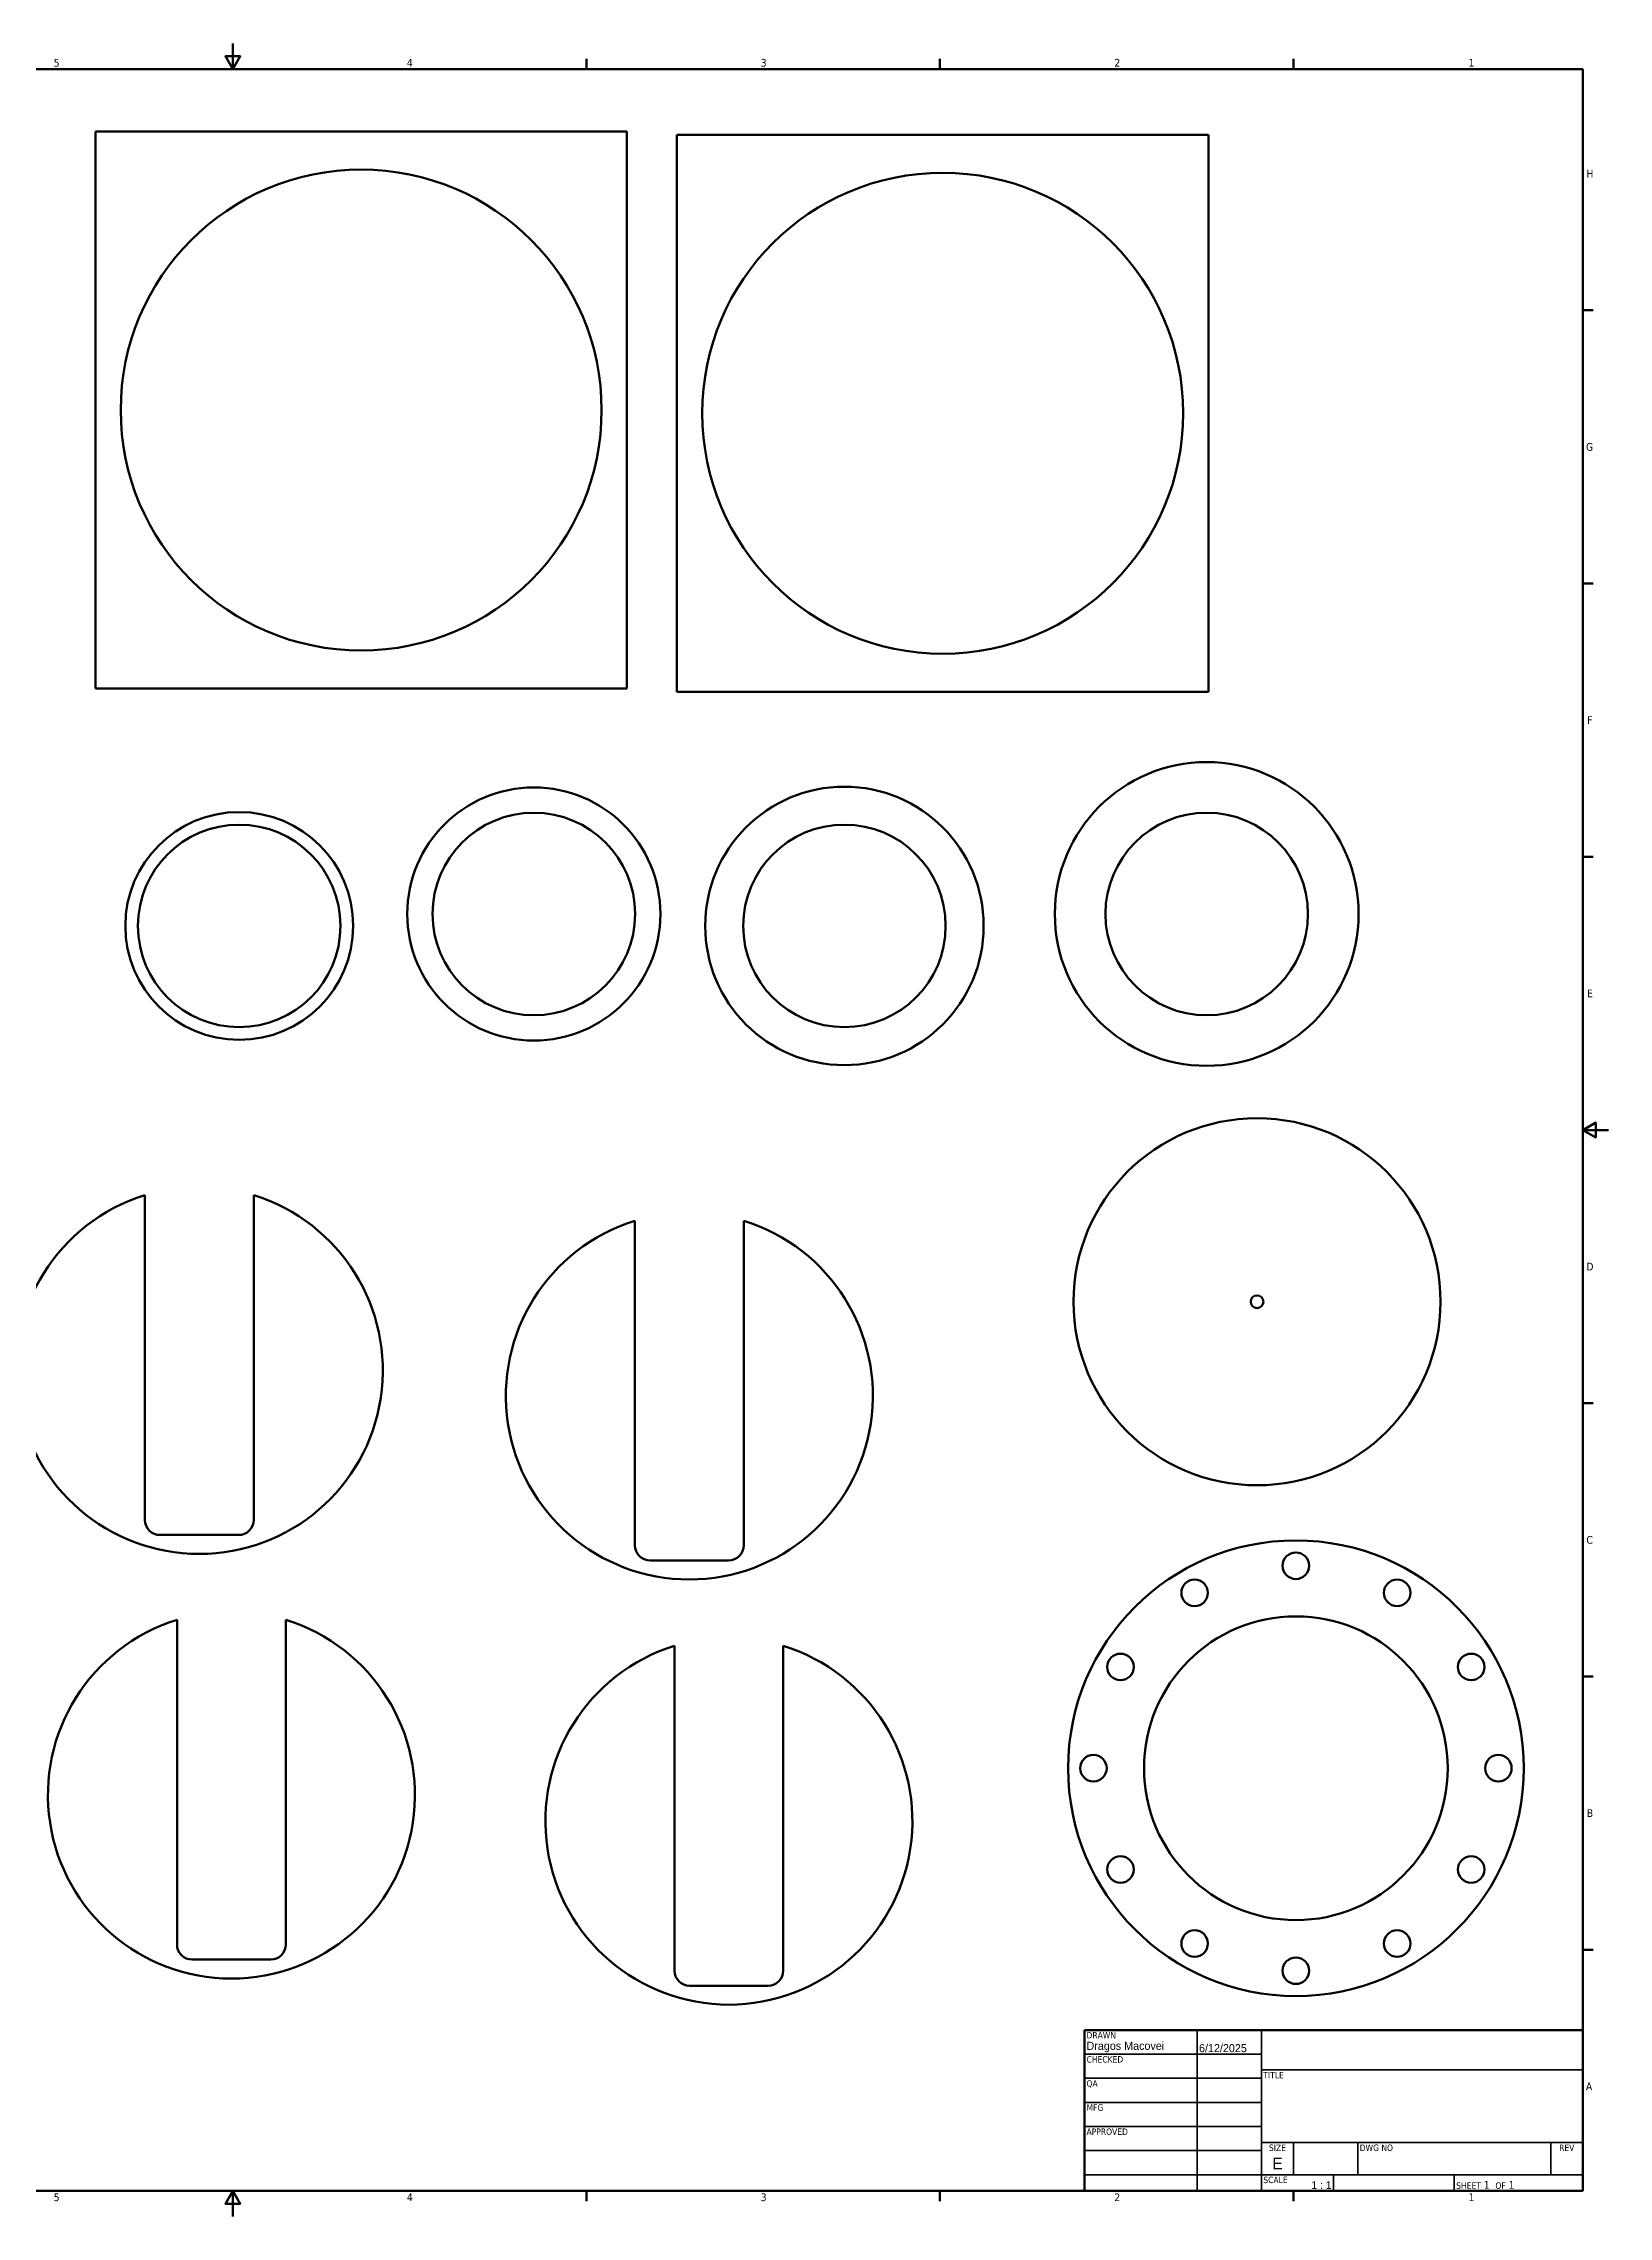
# Model space of a CAD drawing. Header units: millimetres. Extents: x 15 to 1102, y 3 to 861.
# Drawn here: x 484 to 1102, y 3 to 861 of the extents above; entities that cross this region are included whole.
import ezdxf
from ezdxf.enums import TextEntityAlignment as Align

# ---------------------------------------------------------------- set-up
doc = ezdxf.new("R2018")
doc.units = ezdxf.units.MM
for name, color, linetype, lineweight in [('Border (ANSI)', 7, 'Continuous', 70), ('Title (ANSI)', 7, 'Continuous', 50), ('Visible (ANSI)', 7, 'Continuous', 50)]:
    doc.layers.add(name, color=color, linetype=linetype, lineweight=lineweight)
doc.styles.add('Note Text (ANSI)', font='tahoma.ttf')
doc.styles.add('Text Style30', font='tahoma.ttf')
doc.styles.add('Text Style38', font='tahoma.ttf')
doc.styles.add('Text Style39', font='tahoma.ttf')

# ---------------------------------------------------------------- blocks, each defined once
blk = doc.blocks.new('Borders Default Border')
at = {"layer": 'Border (ANSI)'}
for p, q in [((698.5, 850.9), (698.5, 854.96)), ((838.2, 850.9), (838.2, 854.96)), ((977.9, 850.9), (977.9, 854.96)), ((1092.2, 755.65), (1096.26, 755.65)), ((1092.2, 647.7), (1096.26, 647.7)), ((1092.2, 539.75), (1096.26, 539.75)), ((1092.2, 323.85), (1096.26, 323.85)), ((1092.2, 215.9), (1096.26, 215.9)), ((1092.2, 107.95), (1096.26, 107.95)), ((698.5, 12.7), (698.5, 8.64)), ((838.2, 12.7), (838.2, 8.64)), ((977.9, 12.7), (977.9, 8.64))]:
    blk.add_line(p, q, dxfattribs=at)
at = {"layer": 'Border (ANSI)', "flags": 128}
for points in [[(558.8, 861.06), (558.8, 850.9), (555.87, 855.98), (561.73, 855.98), (558.8, 850.9)], [(25.4, 12.7), (25.4, 850.9), (1092.2, 850.9), (1092.2, 12.7), (25.4, 12.7)], [(1102.36, 431.8), (1092.2, 431.8), (1097.28, 434.73), (1097.28, 428.87), (1092.2, 431.8)], [(558.8, 2.54), (558.8, 12.7), (555.87, 7.62), (561.73, 7.62), (558.8, 12.7)]]:
    blk.add_lwpolyline(points, dxfattribs=at)
at = {"layer": 'Border (ANSI)', "char_height": 3.05, "attachment_point": 7, "style": 'Note Text (ANSI)'}
for s, insert in [('5', (488.06, 851.85)), ('4', (627.59, 851.92)), ('3', (767.4, 851.85)), ('2', (907.13, 851.92)), ('1', (1047.06, 851.92)), ('H', (1093.63, 808.1)), ('G', (1093.47, 700.09)), ('F', (1093.95, 592.2)), ('E', (1093.87, 484.25)), ('D', (1093.62, 376.3)), ('C', (1093.62, 268.3)), ('B', (1093.81, 160.4)), ('A', (1093.44, 52.45)), ('5', (488.06, 8.57)), ('4', (627.59, 8.64)), ('3', (767.4, 8.57)), ('2', (907.13, 8.64)), ('1', (1047.06, 8.64))]:
    blk.add_mtext(s, dxfattribs=dict(at, insert=insert))
blk = doc.blocks.new('Title Blocks ANSI - Large')
at = {"layer": 'Title (ANSI)'}
for p, q in [((127, 189.23), (127, 125.73)), ((323.85, 189.23), (127, 189.23)), ((323.85, 125.73), (323.85, 189.23)), ((127, 125.73), (323.85, 125.73))]:
    blk.add_line(p, q, dxfattribs=at)
at = {"layer": 'Title (ANSI)', "lineweight": 35}
for p, q in [((171.45, 125.73), (171.45, 189.23)), ((196.85, 125.73), (196.85, 189.23)), ((127, 179.7), (196.85, 179.7)), ((196.85, 173.48), (323.85, 173.48)), ((127, 170.18), (196.85, 170.18)), ((127, 160.65), (196.85, 160.65)), ((127, 151.13), (196.85, 151.13)), ((127, 141.6), (196.85, 141.6)), ((323.85, 144.78), (196.85, 144.78)), ((209.55, 132.08), (209.55, 144.78)), ((234.95, 132.08), (234.95, 144.78)), ((311.15, 132.08), (311.15, 144.78)), ((196.85, 132.08), (127, 132.08)), ((323.85, 132.08), (196.85, 132.08)), ((225.3, 132.08), (225.3, 125.73)), ((273.05, 132.08), (273.05, 125.73))]:
    blk.add_line(p, q, dxfattribs=at)
at = {"layer": 'Title (ANSI)', "style": 'Text Style38'}
for s, p in [('DRAWN', (127.76, 188.47)), ('CHECKED', (127.76, 178.94)), ('TITLE', (197.61, 172.72)), ('QA', (127.76, 169.42)), ('MFG', (127.76, 159.89)), ('APPROVED', (127.76, 150.37)), ('DWG NO', (235.71, 144.02)), ('SCALE', (197.61, 131.32))]:
    blk.add_text(s, height=2.54, dxfattribs=at).set_placement(p, align=Align.TOP_LEFT)
for s, p in [('SIZE', (203.2, 144.02)), ('REV', (317.5, 144.02))]:
    blk.add_text(s, height=2.54, dxfattribs=at).set_placement(p, align=Align.TOP_CENTER)
at = {"layer": 'Title (ANSI)', "insert": (273.81, 126.49), "char_height": 3.048, "attachment_point": 7, "style": 'Note Text (ANSI)'}
blk.add_mtext('\\fTahoma|b0|i0;\\H2.5400;SHEET\\fTahoma|b0|i0;\\H3.0480; 1  \\fTahoma|b0|i0;\\H2.5400;OF\\fTahoma|b0|i0;\\H3.0480; 1 ', dxfattribs=at)
at = {"layer": 'Title (ANSI)'}
for tag, height, style, p in [('AUTHOR', 3.17, 'Text Style39', (127.76, 180.47)), ('CREATION_DATE', 3.17, 'Text Style39', (172.21, 180.47)), ('CHECKED_BY', 3.17, 'Text Style39', (127.76, 170.94)), ('CHECKED_DATE', 3.17, 'Text Style39', (172.21, 170.94)), ('MFG_APPROVED_BY', 3.17, 'Text Style39', (127.76, 151.89)), ('MFG_APPROVED_DATE', 3.17, 'Text Style39', (172.21, 151.89)), ('ENG_APPROVED_BY', 3.17, 'Text Style39', (127.76, 142.37)), ('ENG_APPROVAL_DATE', 3.17, 'Text Style39', (172.21, 142.37)), ('PART_NUMBER', 4.57, 'Text Style30', (235.71, 132.84))]:
    blk.add_attdef(tag, text='', height=height, dxfattribs=dict(at, style=style)).set_placement(p, align=Align.BOTTOM_LEFT)
for tag, height, style, p in [('COMPANY', 3.17, 'Text Style39', (260.35, 181.36)), ('Sheet_Size', 4.57, 'Text Style30', (203.2, 136.52)), ('REVISION_NUMBER', 3.17, 'Text Style39', (317.5, 136.52))]:
    blk.add_attdef(tag, text='', height=height, dxfattribs=dict(at, style=style)).set_placement(p, align=Align.MIDDLE_CENTER)
at = {"layer": 'Title (ANSI)', "style": 'Text Style30'}
blk.add_attdef('TITLE', text='', height=4.57, dxfattribs=at).set_placement((197.61, 158.06), align=Align.MIDDLE_LEFT)
at = {"layer": 'Title (ANSI)', "style": 'Note Text (ANSI)'}
blk.add_attdef('Initial_View_Scale', text='', height=3.05, dxfattribs=at).set_placement((224.54, 126.49), align=Align.BOTTOM_RIGHT)

msp = doc.modelspace()

# ---------------------------------------------------------------- linework, layer by layer
at = {"layer": 'Visible (ANSI)'}
for p, q in [((504.52, 826.22), (504.52, 606.22)), ((714.52, 826.22), (504.52, 826.22)), ((714.52, 606.22), (714.52, 826.22)), ((734.3, 824.96), (734.3, 604.96)), ((944.3, 824.96), (734.3, 824.96)), ((944.3, 604.96), (944.3, 824.96)), ((504.52, 606.22), (714.52, 606.22)), ((734.3, 604.96), (944.3, 604.96)), ((524.07, 277.8), (524.07, 406.04)), ((567.07, 406.04), (567.07, 277.8)), ((717.69, 267.74), (717.69, 395.97)), ((760.69, 395.97), (760.69, 267.74)), ((561.07, 271.8), (530.07, 271.8)), ((754.69, 261.74), (723.69, 261.74)), ((536.77, 110.04), (536.77, 238.28)), ((579.77, 238.28), (579.77, 110.04)), ((733.31, 99.74), (733.31, 227.98)), ((776.31, 227.98), (776.31, 99.74)), ((573.77, 104.04), (542.77, 104.04)), ((770.31, 93.74), (739.31, 93.74))]:
    msp.add_line(p, q, dxfattribs=at)
for centre, radius in [((609.52, 716.22), 95), ((839.3, 714.96), 95), ((943.59, 517.14), 60), ((677.75, 517.14), 50), ((800.45, 512.42), 55), ((561.35, 512.42), 45), ((561.35, 512.42), 40), ((677.75, 517.14), 40), ((800.45, 512.42), 40), ((943.59, 517.14), 40), ((963.48, 363.95), 72.5), ((963.48, 363.95), 2.5), ((978.83, 179.66), 90), ((978.83, 259.66), 5.25), ((938.83, 248.95), 5.25), ((1018.83, 248.95), 5.25), ((978.83, 179.66), 60), ((909.55, 219.66), 5.25), ((1048.11, 219.66), 5.25), ((898.83, 179.66), 5.25), ((1058.83, 179.66), 5.25), ((909.55, 139.66), 5.25), ((1048.11, 139.66), 5.25), ((938.83, 110.38), 5.25), ((1018.83, 110.38), 5.25), ((978.83, 99.66), 5.25)]:
    msp.add_circle(centre, radius, dxfattribs=at)
for centre, radius, start, end in [((545.57, 336.8), 72.5, 107.25061, 72.74939), ((739.19, 326.74), 72.5, 107.25061, 72.74939), ((530.07, 277.8), 6, 180, 270), ((561.07, 277.8), 6, 270, 0), ((723.69, 267.74), 6, 180, 270), ((754.69, 267.74), 6, 270, 0), ((558.27, 169.04), 72.5, 107.25061, 72.74939), ((754.81, 158.74), 72.5, 107.25061, 72.74939), ((542.77, 110.04), 6, 180, 270), ((573.77, 110.04), 6, 270, 0), ((739.31, 99.74), 6, 180, 270), ((770.31, 99.74), 6, 270, 0)]:
    msp.add_arc(centre, radius, start, end, dxfattribs=at)

# ---------------------------------------------------------------- block references
msp.add_blockref('Borders Default Border', (0, 0))
ref = msp.add_blockref('Title Blocks ANSI - Large', (768.35, -113.03))
lines = msp.add_mtext('Dragos Macovei', dxfattribs={"layer": 'Title (ANSI)', "insert": (896.11, 67.44), "char_height": 3.175, "attachment_point": 7, "style": 'Text Style39'})
ref.add_attrib('AUTHOR', '', (896.11, 67.44)).embed_mtext(lines)
lines = msp.add_mtext('6/12/2025', dxfattribs={"layer": 'Title (ANSI)', "insert": (940.56, 67.44), "char_height": 3.175, "attachment_point": 7, "style": 'Text Style39'})
ref.add_attrib('CREATION_DATE', '', (940.56, 67.44)).embed_mtext(lines)
lines = msp.add_mtext('E', dxfattribs={"layer": 'Title (ANSI)', "insert": (971.55, 23.5), "char_height": 4.57, "width": 12.7, "attachment_point": 5, "style": 'Text Style30'})
ref.add_attrib('Sheet_Size', '', (971.55, 23.5)).embed_mtext(lines)
lines = msp.add_mtext('1 : 1', dxfattribs={"layer": 'Title (ANSI)', "insert": (992.89, 13.46), "char_height": 3.048, "attachment_point": 9, "style": 'Note Text (ANSI)'})
ref.add_attrib('Initial_View_Scale', '', (992.89, 13.46)).embed_mtext(lines)

doc.saveas('drawing.dxf')
